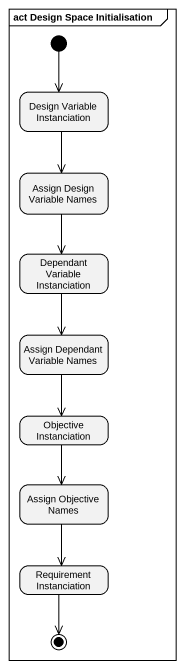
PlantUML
@startuml
mainframe act Design Space Initialisation
hide empty description
state "Design Variable Instanciation" as Design_Variable
state "Assign Design Variable Names" as Assign_Design_Variable_Names
state "Dependant Variable Instanciation" as Dependant_Variable
state "Assign Dependant Variable Names" as Assign_Dependant_Variable
state "Objective Instanciation" as Objective_Instanciation
state "Assign Objective Names" as Assign_Objective_Names
state "Requirement Instanciation" as Requirement_Instanciation
[*] --> Design_Variable
Design_Variable --> Assign_Design_Variable_Names
Assign_Design_Variable_Names --> Dependant_Variable
Dependant_Variable --> Assign_Dependant_Variable
Assign_Dependant_Variable --> Objective_Instanciation
Objective_Instanciation --> Assign_Objective_Names
Assign_Objective_Names --> Requirement_Instanciation
Requirement_Instanciation --> [*]
@enduml
